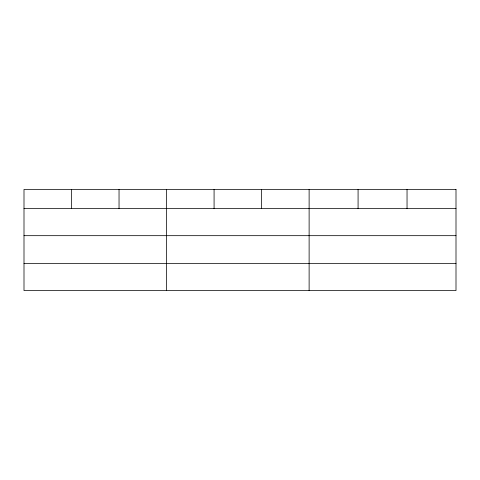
<?xml version="1.0" encoding="UTF-8"?>
<svg xmlns="http://www.w3.org/2000/svg" width="480" height="480" viewBox="0 0 480 480"><rect width="100%" height="100%" fill="white"/><g stroke="black" fill="none" stroke-linecap="round" stroke-linejoin="round"><path stroke-width="0.72" d="M24 208.638L456 208.638M24 235.674L456 235.674M24 263.532L456 263.532M407.04 189.438L407.04 208.638M358.08 189.438L358.08 208.638M309.12 189.438L309.12 290.562M261.6 189.438L261.6 208.638M214.08 189.438L214.08 208.638M166.56 189.438L166.56 290.562M119.04 189.438L119.04 208.638M71.52 189.438L71.52 208.638M456 189.438L24 189.438L24 290.562L456 290.562L456 189.438"/></g></svg>
